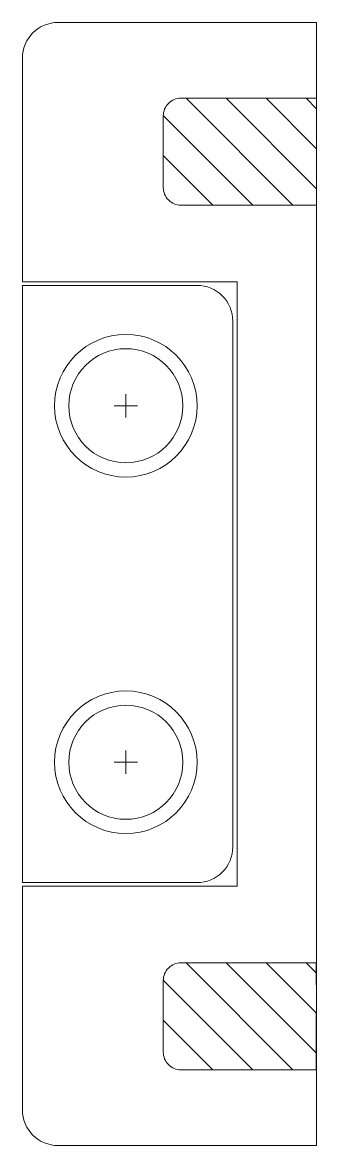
# Model space of a CAD drawing. Header units: millimetres. Extents: x 0 to 16.5, y 0 to 63.
import ezdxf

# ---------------------------------------------------------------- set-up
doc = ezdxf.new("R2010")
doc.units = ezdxf.units.MM
doc.linetypes.add('HIDDEN2', pattern=[4.7625, 3.175, -1.5875])
doc.layers.add('0 TĂNG CỨNG', color=7, linetype='Continuous', lineweight=15)

# ---------------------------------------------------------------- blocks, each defined once
blk = doc.blocks.new('BL012-FRONT')
at = {"layer": '0 TĂNG CỨNG'}
h = blk.add_hatch(dxfattribs=at)
h.set_pattern_fill('ANSI31', color=2, scale=0.5, angle=90, style=0)
h.set_pattern_definition([(135, (-85095.0619, -23179.3125), (-1.122532015, -1.122532015), [])])
edge = h.paths.add_edge_path()
edge.add_line((-0.35, 52.749), (7.25, 52.749))
edge.add_line((7.25, 52.749), (7.25, 58.751))
edge.add_line((7.25, 58.751), (-0.35, 58.751))
edge.add_arc((-0.35, 57.751), 1, 90, 180)
edge.add_line((-1.35, 57.751), (-1.35, 53.749))
edge.add_arc((-0.35, 53.749), 1, 180, 270)
h = blk.add_hatch(dxfattribs=at)
h.set_pattern_fill('ANSI31', color=2, scale=0.5, angle=90, style=0)
h.set_pattern_definition([(135, (-85095.0619, -23227.8125), (-1.122532015, -1.122532015), [])])
edge = h.paths.add_edge_path()
edge.add_line((-0.35, 4.249), (7.25, 4.249))
edge.add_line((7.25, 4.249), (7.25, 10.251))
edge.add_line((7.25, 10.251), (-0.35, 10.251))
edge.add_arc((-0.35, 9.251), 1, 90, 180)
edge.add_line((-1.35, 9.251), (-1.35, 5.249))
edge.add_arc((-0.35, 5.249), 1, 180, 270)
at = {"color": 2, "linetype": 'HIDDEN2'}
blk.add_line((7.25, 4.25), (7.25, 10.25), dxfattribs=at)
at = {"layer": '0 TĂNG CỨNG', "color": 8}
for p, q in [((-3.45, 42.151), (-3.45, 40.849)), ((-4.101, 41.5), (-2.799, 41.5)), ((-3.45, 22.151), (-3.45, 20.849)), ((-4.101, 21.5), (-2.799, 21.5))]:
    blk.add_line(p, q, dxfattribs=at)
at = {"layer": '0 TĂNG CỨNG', "color": 1}
blk.add_lwpolyline([(-9.25, 14.55), (-9.25, 2, 0.414214), (-7.25, 0), (7.25, 0), (7.25, 63), (-7.25, 63, 0.414214), (-9.25, 61), (-9.25, 48.45), (2.79, 48.45), (2.79, 14.55)], format="xyb", close=True, dxfattribs=at)
at = {"layer": '0 TĂNG CỨNG', "color": 2}
for points in [[(-0.35, 52.749), (7.25, 52.749), (7.25, 58.751), (-0.35, 58.751, 0.414214), (-1.35, 57.751), (-1.35, 53.749, 0.414214)], [(-0.35, 4.249), (7.25, 4.249), (7.25, 10.251), (-0.35, 10.251, 0.414214), (-1.35, 9.251), (-1.35, 5.249, 0.414214)]]:
    blk.add_lwpolyline(points, format="xyb", close=True, dxfattribs=at)
at = {"layer": '0 TĂNG CỨNG', "color": 22}
blk.add_lwpolyline([(-9.25, 14.75), (0.55, 14.75, 0.414214), (2.55, 16.75), (2.55, 46.25, 0.414214), (0.55, 48.25), (-9.25, 48.25)], format="xyb", close=True, dxfattribs=at)
at = {"layer": '0 TĂNG CỨNG', "color": 61}
for centre in [(-3.45, 41.5), (-3.45, 21.5)]:
    blk.add_circle(centre, 4, dxfattribs=at)
at = {"layer": '0 TĂNG CỨNG', "color": 8}
for centre in [(-3.45, 41.5), (-3.45, 21.5)]:
    blk.add_circle(centre, 3.2, dxfattribs=at)

msp = doc.modelspace()

# ---------------------------------------------------------------- block references
msp.add_blockref('BL012-FRONT', (9.25, 0))

doc.saveas('drawing.dxf')
